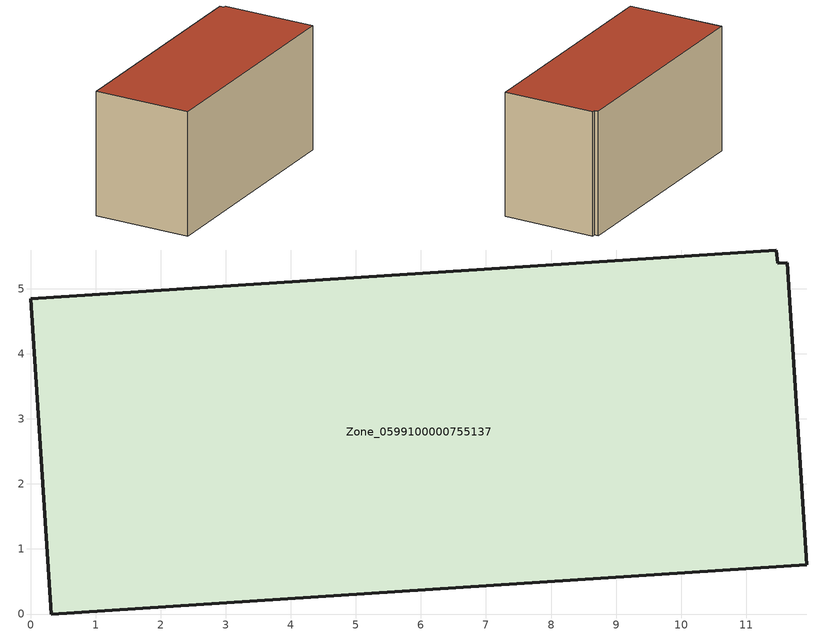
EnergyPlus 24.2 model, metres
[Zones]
Zone_0599100000755137
 floor ground (C_G): 11.48,5.39 11.63,5.4 11.93,0.76 0.32,0 0,4.84 11.46,5.59 z0
 wall outside (C_F): 0.32,0 11.93,0.76 11.63,5.4 11.48,5.39 11.46,5.59 0,4.84 0.32,0 z0:6.23
 roof outside (C_R): 11.63,5.4 11.48,5.39 11.46,5.59 0,4.84 0.32,0 11.93,0.76 z6.23
[BUILDING]
Pand.0599100000755137: North Axis=0; Terrain=City; Loads Convergence Tolerance Value=0.04; Temperature Convergence Tolerance Value=0.4; Solar Distribution=FullExterior; Maximum Number of Warmup Days=25; Minimum Number of Warmup Days=1
[Site:Location]
Rotterdam.The.Hague.AP_ZH_NLD Design_Conditions: Latitude=51.96; Longitude=4.45; Time Zone=1; Elevation=-4.5
[SITE:GROUNDTEMPERATURE:BUILDINGSURFACE]
18, 18, 18, 18, 18, 18, 18, 18, 18, 18, 18, 18
[MATERIAL] Thermal Absorptance=0.9; Solar Absorptance=0.7; Visible Absorptance=0.7
Name | Roughness | Thickness | Conductivity | Density | Specific Heat
G.TI.2006-2014 | MediumSmooth | 0.15 | 0.06 | 540 | 1210
F.TI.2006-2014 | Rough | 0.3 | 0.12 | 1920 | 840
R.TI.2006-2014 | MediumRough | 0.2 | 0.08 | 1500 | 1000
[CONSTRUCTION]
C_G: G.TI.2006-2014
C_F: F.TI.2006-2014
C_R: R.TI.2006-2014
[ZONE]
Zone_0599100000755137: Type=1; Multiplier=1; Ceiling Height=Autocalculate; Volume=Autocalculate; Floor Area=autocalculate; Part of Total Floor Area=Yes
[ZONEINFILTRATION:DESIGNFLOWRATE]
Infil_Zone_0599100000755137: Zone or ZoneList or Space or SpaceList=Zone_0599100000755137; Schedule=AlwaysOn; Design Flow Rate Calculation Method=Flow/Area; Flow Rate per Floor Area=0.0015; Constant Term Coefficient=1; Temperature Term Coefficient=0; Velocity Term Coefficient=0; Velocity Squared Term Coefficient=0
[HVACTEMPLATE:ZONE:IDEALLOADSAIRSYSTEM]
Zone_0599100000755137: Maximum Heating Supply Air Temperature=50; Minimum Cooling Supply Air Temperature=13; Maximum Heating Supply Air Humidity Ratio=0.0156; Minimum Cooling Supply Air Humidity Ratio=0.0077; Heating Limit=NoLimit; Cooling Limit=NoLimit; Dehumidification Control Type=ConstantSensibleHeatRatio; Cooling Sensible Heat Ratio=0.7; Dehumidification Setpoint=60; Humidification Control Type=None; Humidification Setpoint=30; Outdoor Air Method=None; Outdoor Air Flow Rate per Person=0.00944; Outdoor Air Flow Rate per Zone Floor Area=0; Outdoor Air Flow Rate per Zone=0; Demand Controlled Ventilation Type=None; Outdoor Air Economizer Type=NoEconomizer; Heat Recovery Type=None; Sensible Heat Recovery Effectiveness=0.7; Latent Heat Recovery Effectiveness=0.65
[ZONECONTROL:THERMOSTAT]
ThermostatControl_Zone_0599100000755137: Zone or ZoneList=Zone_0599100000755137; Control Type Schedule=DualSetpointControlType; Control 1=Thermostat_Zone_0599100000755137; Temperature Difference Between Cutout And Setpoint=0
[THERMOSTATSETPOINT:DUALSETPOINT]
Thermostat_Zone_0599100000755137: Heating Setpoint Temperature Schedule=HeatingSetpoint_Zone_0599100000755137; Cooling Setpoint Temperature Schedule=CoolingSetpoint_Zone_0599100000755137
[SCHEDULE:COMPACT]
HeatingSetpoint_Zone_0599100000755137: Through: 12/31, For: AllDays, Until: 24:00, 21
CoolingSetpoint_Zone_0599100000755137: Through: 12/31, For: AllDays, Until: 24:00, 24
DualSetpointControlType: Through: 12/31, For: AllDays, Until: 24:00, 4
AlwaysOn: Through: 12/31, For: AllDays, Until: 24:00, 1
